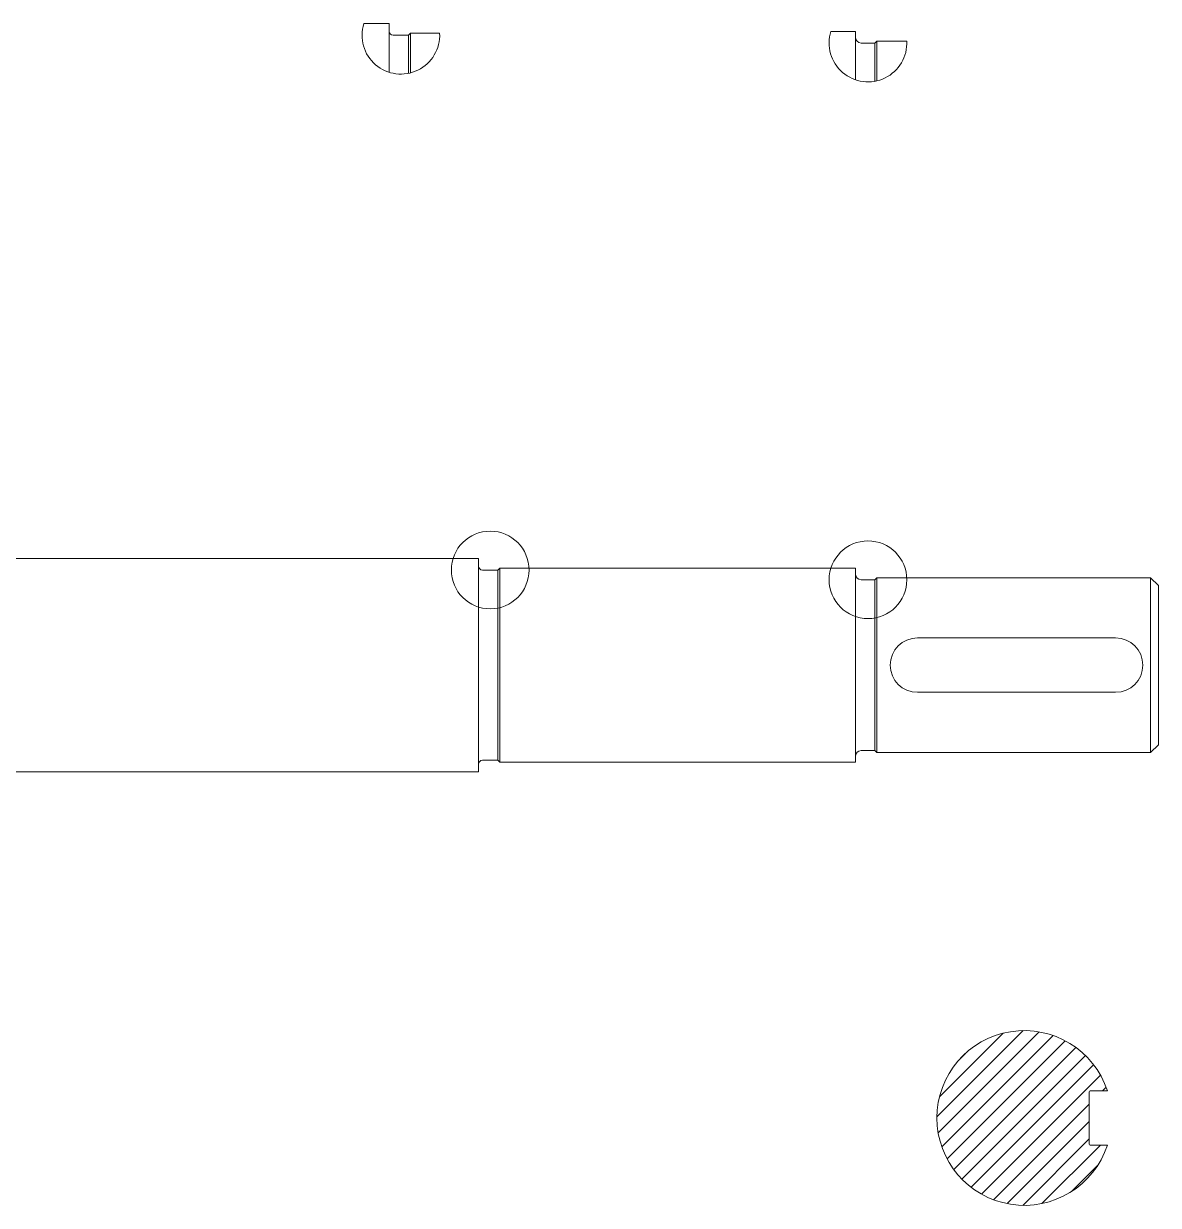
# Model space of a CAD drawing. Header units: millimetres. Extents: x 0 to 589, y 0 to 407.
# Drawn here: x 297 to 589.1, y 42.9 to 347.2 of the extents above; entities that cross this region are included whole.
import ezdxf

# ---------------------------------------------------------------- set-up
doc = ezdxf.new("R2010")
doc.units = ezdxf.units.MM
for name, color, linetype, lineweight in [('contorno', 5, 'Continuous', 20), ('cotas', 7, 'Continuous', 5), ('hachura', 252, 'Continuous', 13)]:
    doc.layers.add(name, color=color, linetype=linetype, lineweight=lineweight)

msp = doc.modelspace()

# ---------------------------------------------------------------- hatches: boundary and pattern name
at = {"layer": 'hachura'}
h = msp.add_hatch(dxfattribs=at)
h.set_pattern_fill('ANSI31', color=256)
h.set_pattern_definition([(45, (-3374.5707, -756.2577), (-2.245064, 2.245064), [])])
h.paths.add_polyline_path([(554.57, 87.86), (554.57, 65.36), (571.27, 65.36), (571.27, 72.06, -0.414214), (571.57, 72.36), (575.95, 72.36, 0.324311)])
h.paths.add_polyline_path([(554.57, 87.86, 0.414214), (532.07, 65.36), (554.57, 65.36)])
h.paths.add_polyline_path([(554.57, 65.36), (532.07, 65.36, 0.414214), (554.57, 42.86)])
h.paths.add_polyline_path([(571.27, 65.36), (554.57, 65.36), (554.57, 42.86, 0.324311), (575.95, 58.36), (571.57, 58.36, -0.414214), (571.27, 58.66)])

# ---------------------------------------------------------------- linework, layer by layer
at = {"layer": 'contorno'}
for p, q in [((384.54, 347.17), (391.08, 347.17)), ((391.08, 334.63), (391.08, 347.17)), ((396.08, 344.17), (392.08, 344.17)), ((396.08, 344.17), (396.58, 344.67)), ((396.08, 334.37), (396.08, 344.17)), ((396.58, 344.67), (404.07, 344.67)), ((396.58, 344.67), (396.58, 334.48)), ((504.79, 345.17), (511.08, 345.17)), ((511.08, 332.71), (511.08, 345.17)), ((516.08, 342.17), (512.58, 342.17)), ((516.58, 342.67), (516.08, 342.17)), ((516.08, 332.32), (516.08, 342.17)), ((516.58, 342.67), (524.32, 342.67)), ((516.58, 342.67), (516.58, 332.42)), ((291.08, 209.47), (414.08, 209.47)), ((414.08, 181.97), (414.08, 209.47)), ((419.08, 206.47), (419.58, 206.97)), ((419.58, 206.97), (511.08, 206.97)), ((419.58, 206.97), (419.58, 181.97)), ((511.08, 181.97), (511.08, 206.97)), ((419.08, 206.47), (415.08, 206.47)), ((419.08, 181.97), (419.08, 206.47)), ((516.08, 203.97), (512.58, 203.97)), ((516.58, 204.47), (516.08, 203.97)), ((516.08, 181.97), (516.08, 203.97)), ((516.58, 204.47), (587.08, 204.47)), ((516.58, 204.47), (516.58, 181.97)), ((587.08, 204.47), (589.08, 202.47)), ((587.08, 204.47), (587.08, 181.97)), ((589.08, 181.97), (589.08, 202.47)), ((527.08, 188.97), (578.08, 188.97)), ((414.08, 181.97), (414.08, 154.47)), ((419.08, 181.97), (419.08, 157.47)), ((419.58, 156.97), (419.58, 181.97)), ((511.08, 181.97), (511.08, 156.97)), ((516.08, 181.97), (516.08, 159.97)), ((516.58, 159.47), (516.58, 181.97)), ((587.08, 159.47), (587.08, 181.97)), ((589.08, 181.97), (589.08, 161.47)), ((527.08, 174.97), (578.08, 174.97)), ((587.08, 159.47), (589.08, 161.47)), ((516.08, 159.97), (512.58, 159.97)), ((516.58, 159.47), (516.08, 159.97)), ((516.58, 159.47), (587.08, 159.47)), ((419.08, 157.47), (415.08, 157.47)), ((419.08, 157.47), (419.58, 156.97)), ((419.58, 156.97), (511.08, 156.97)), ((291.08, 154.47), (414.08, 154.47)), ((571.27, 58.66), (571.27, 72.06)), ((571.57, 72.36), (575.95, 72.36)), ((571.57, 58.36), (575.95, 58.36))]:
    msp.add_line(p, q, dxfattribs=at)
for centre, radius, start, end in [((392.08, 345.17), 1, 180, 270), ((512.58, 343.67), 1.5, 180, 270), ((415.08, 207.47), 1, 180, 270), ((512.58, 205.47), 1.5, 180, 270), ((527.08, 181.97), 7, 90, 270), ((578.08, 181.97), 7, 270, 90), ((512.58, 158.47), 1.5, 90, 180), ((415.08, 156.47), 1, 90, 180), ((554.57, 65.36), 22.5, 18.1262, 341.8738), ((571.57, 72.06), 0.3, 90, 180), ((571.57, 58.66), 0.3, 180, 270)]:
    msp.add_arc(centre, radius, start, end, dxfattribs=at)
at = {"layer": 'cotas'}
for centre in [(417.08, 206.47), (514.33, 203.97)]:
    msp.add_circle(centre, 10, dxfattribs=at)
for centre in [(394.08, 344.17), (514.33, 342.17)]:
    msp.add_arc(centre, 10, 162.5424, 2.866, dxfattribs=at)

doc.saveas('drawing.dxf')
